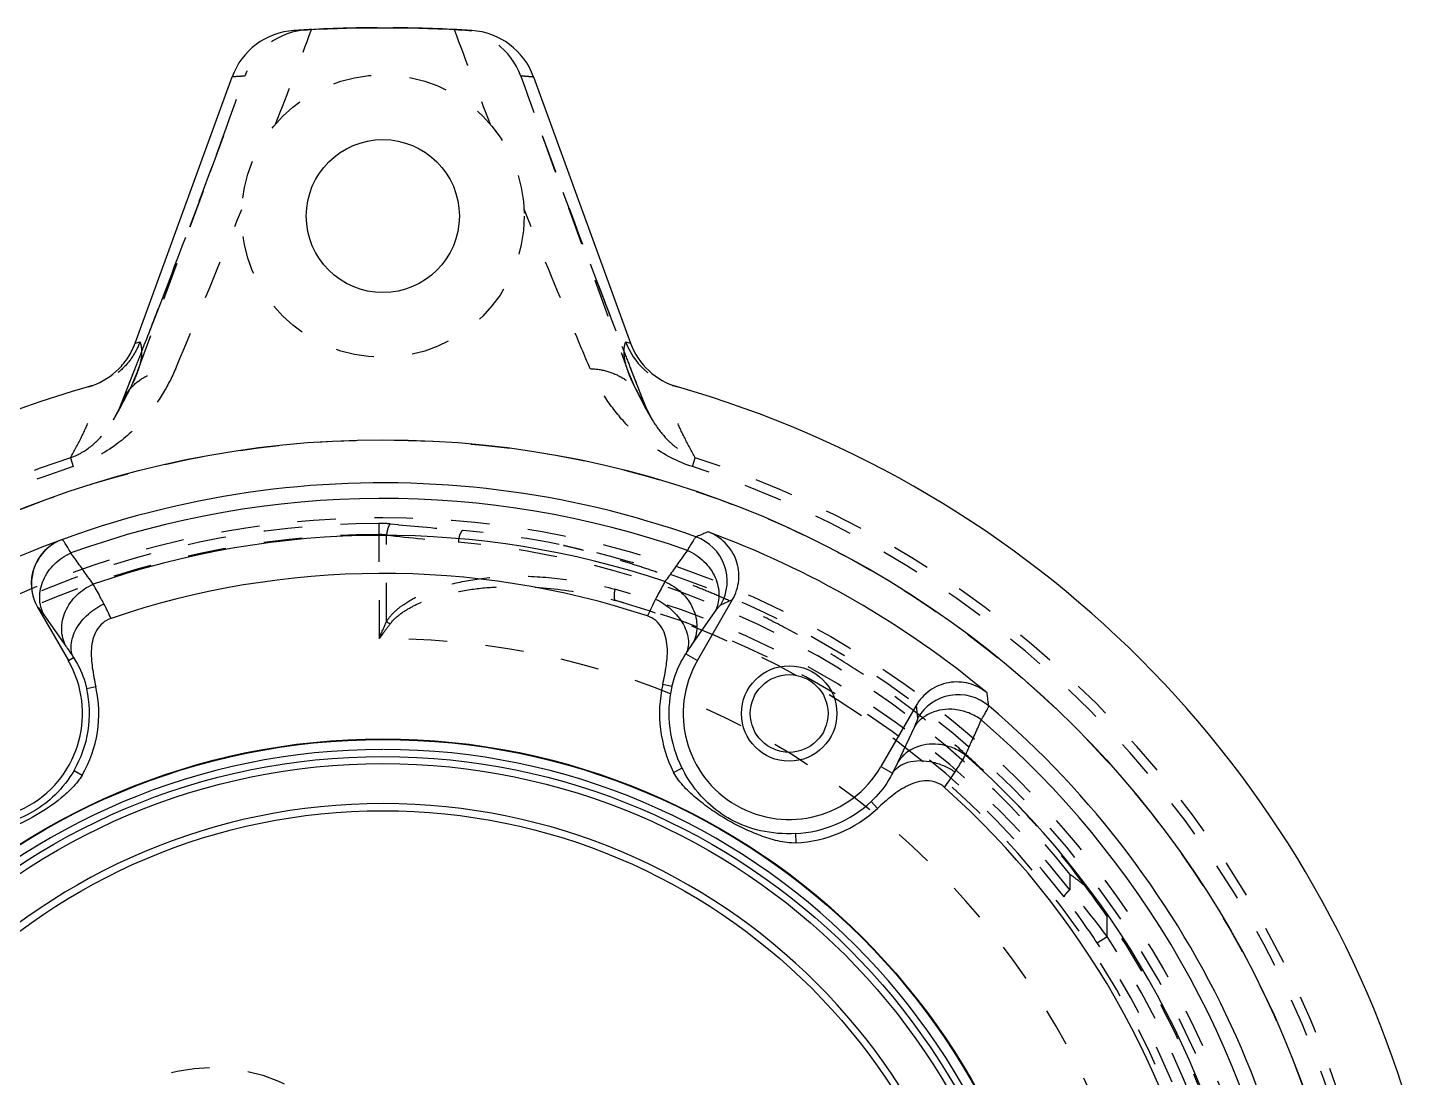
# Model space of a CAD drawing. Header units: millimetres. Extents: x 97 to 1722, y -6063 to 1553.
# Drawn here: x 1004.3 to 1063.1, y 100.1 to 144.6 of the extents above; entities that cross this region are included whole.
import ezdxf

# ---------------------------------------------------------------- set-up
doc = ezdxf.new("R2010")
doc.units = ezdxf.units.MM
doc.header["$LTSCALE"] = 16.335
doc.linetypes.add('HIDDEN', pattern=[0.2, 0.1, -0.1])
doc.layers.get('0').update_dxf_attribs({"linetype": 'CONTINUOUS'})
doc.layers.add('DEFAULT_2', color=8, linetype='HIDDEN')

msp = doc.modelspace()

# ---------------------------------------------------------------- linework, layer by layer
at = {"color": 7, "linetype": 'Continuous'}
for p, q in [((1018.922, 144.635), (1019.794, 144.635)), ((1008.842, 131.241), (1012.958, 142.548)), ((1025.759, 142.547), (1029.875, 131.241)), ((1006.854, 129.384), (1006.847, 129.382)), ((1005.741, 122.904), (1005.748, 122.9)), ((1004.698, 120.029), (1006.006, 117.764)), ((1004.698, 120.029), (1004.704, 120.027)), ((1032.711, 117.764), (1034.204, 120.35)), ((1033.712, 120.135), (1034.205, 120.352)), ((1004.971, 119.702), (1005.904, 118.369)), ((1032.509, 118.473), (1033.445, 119.809)), ((1006.006, 117.764), (1006.224, 117.89)), ((1032.224, 118.046), (1032.711, 117.764)), ((1007.174, 116.649), (1006.786, 116.562)), ((1031.629, 116.654), (1031.242, 116.742)), ((1041.999, 115.85), (1040.506, 113.264)), ((1042, 115.852), (1042.058, 115.316)), ((1041.91, 114.921), (1041.221, 113.444)), ((1006.248, 113.097), (1006.591, 112.897)), ((1031.704, 113.013), (1032.058, 113.193)), ((1040.506, 113.264), (1040.993, 112.983)), ((1040.355, 111.48), (1040.085, 111.771)), ((1036.874, 110.413), (1036.894, 110.016))]:
    msp.add_line(p, q, dxfattribs=at)
for centre, radius in [((1019.358, 136.636), 3.25), ((1019.358, 85.636), 41.5), ((1036.608, 115.514), 2.025), ((1036.608, 115.514), 1.65), ((1019.358, 85.636), 28.8), ((1019.358, 85.636), 28.775), ((1019.358, 85.636), 28.05), ((1019.358, 85.636), 27.75), ((1019.358, 85.636), 25.75)]:
    msp.add_circle(centre, radius, dxfattribs=at)
for centre, radius, start, end in [((1015.777, 141.522), 3, 93.657, 159.99622), ((1019.359, 85.625), 59.012, 90.4243, 93.66627), ((1019.358, 85.625), 59.012, 86.33354, 89.57703), ((1022.94, 141.522), 3, 19.99318, 86.33771), ((1032.698, 132.272), 3.005, 200.05475, 253.98622), ((1006.053, 132.161), 2.89, 285.97502, 289.90026), ((1019.358, 85.636), 45.5, 105.95919, 161.37785), ((1019.358, 85.636), 45.5, 15.95919, 74.04081), ((1019.358, 85.636), 39.672, 70.42217, 169.57783), ((1019.358, 85.636), 39.011, 70.64209, 109.84926), ((1019.358, 85.636), 37.443, 71.34799, 109.16612), ((1031.972, 121.129), 2.005, 330.27111, 70.16388), ((1019.358, 85.636), 40.044, 50.16769, 69.83227), ((1006.424, 121.029), 1.995, 110.03678, 210.0717), ((1006.445, 121.02), 2.006, 110.34192, 179.84528), ((1019.358, 85.636), 35.826, 71.73138, 108.79195), ((1006.438, 121.019), 1.999, 179.82111, 209.77255), ((994.966, 113.628), 14.152, 24.75133, 27.56073), ((1043.343, 113.907), 13.99, 152.47096, 155.73512), ((1002.108, 115.514), 4.5, 210, 30), ((1036.608, 115.514), 4.5, 150, 330), ((1002.108, 115.514), 4.794, 329.72325, 12.63129), ((1002.108, 115.514), 5.191, 329.72327, 12.63122), ((1036.608, 115.514), 5.505, 167.11092, 207.02533), ((1036.608, 115.514), 5.108, 167.11093, 207.0254), ((1043.79, 114.308), 2.003, 49.82353, 149.74494), ((1019.358, 85.636), 39.672, 310.42217, 49.57783), ((1019.358, 85.636), 39.011, 10.15074, 49.35791), ((1019.358, 85.636), 28.35, 90, 89.94916), ((1019.358, 85.636), 37.443, 10.83388, 48.65201), ((1037.095, 115.761), 5.654, 207.01555, 209.70298), ((1031.581, 120.725), 14.314, 324.30162, 327.49198), ((1019.358, 85.636), 35.826, 11.20805, 48.26861), ((1036.608, 115.514), 5.108, 272.97471, 312.88914), ((1019.358, 85.636), 26.05, 270, 269.94467), ((1036.608, 115.514), 5.505, 272.97467, 312.88906)]:
    msp.add_arc(centre, radius, start, end, dxfattribs=at)
for points, knots in [([(1007.036, 129.444), (1007.447, 129.592), (1008.028, 129.957), (1008.572, 130.645), (1008.769, 131.039), (1008.842, 131.241)], [0, 0, 0, 0, 0.500375, 0.75343, 1, 1, 1, 1]), ([(1032.652, 123.015), (1032.644, 123.009), (1032.627, 122.99), (1032.584, 122.935), (1032.514, 122.826), (1032.41, 122.654), (1032.332, 122.519), (1032.289, 122.442)], [0, 0, 0, 0, 0.042702, 0.109073, 0.313467, 0.611773, 1, 1, 1, 1]), ([(1033.165, 123.225), (1033.122, 123.207), (1033.045, 123.179), (1032.94, 123.134), (1032.815, 123.076), (1032.717, 123.041), (1032.652, 123.015)], [0, 0, 0, 0, 0.254113, 0.439621, 0.620993, 1, 1, 1, 1]), ([(1034.204, 120.35), (1034.348, 120.599), (1034.531, 121.168), (1034.415, 122.052), (1033.939, 122.805), (1033.435, 123.126), (1033.165, 123.225)], [0, 0, 0, 0, 0.250029, 0.500003, 0.749975, 1, 1, 1, 1]), ([(1006.112, 122.33), (1006.069, 122.406), (1005.992, 122.541), (1005.887, 122.713), (1005.817, 122.821), (1005.773, 122.877), (1005.756, 122.895), (1005.748, 122.9)], [0, 0, 0, 0, 0.388333, 0.686674, 0.891011, 0.957333, 1, 1, 1, 1]), ([(1032.289, 122.442), (1032.21, 122.331), (1032.067, 122.14), (1031.869, 121.862), (1031.638, 121.525), (1031.453, 121.279), (1031.334, 121.113)], [0, 0, 0, 0, 0.25039, 0.437715, 0.6246, 1, 1, 1, 1]), ([(1032.289, 122.442), (1032.548, 122.33), (1033.024, 122.011), (1033.508, 121.329), (1033.658, 120.66), (1033.593, 120.152), (1033.503, 119.917), (1033.445, 119.809)], [0, 0, 0, 0, 0.2643, 0.523114, 0.767677, 0.885149, 1, 1, 1, 1]), ([(1004.971, 119.702), (1004.913, 119.809), (1004.823, 120.042), (1004.758, 120.549), (1004.904, 121.215), (1005.383, 121.896), (1005.855, 122.217), (1006.112, 122.33)], [0, 0, 0, 0, 0.114889, 0.232329, 0.476804, 0.735584, 1, 1, 1, 1]), ([(1007.065, 121.004), (1006.986, 121.115), (1006.843, 121.306), (1006.646, 121.583), (1006.416, 121.919), (1006.231, 122.164), (1006.112, 122.33)], [0, 0, 0, 0, 0.250437, 0.43771, 0.624643, 1, 1, 1, 1]), ([(1005.904, 118.37), (1005.847, 118.478), (1005.756, 118.712), (1005.692, 119.221), (1005.842, 119.891), (1006.329, 120.574), (1006.806, 120.893), (1007.065, 121.004)], [0, 0, 0, 0, 0.114804, 0.232195, 0.476702, 0.735606, 1, 1, 1, 1]), ([(1007.512, 120.175), (1007.471, 120.254), (1007.324, 120.532), (1007.175, 120.808), (1007.065, 121.004)], [0, 0, 0, 0, 0.283915, 1, 1, 1, 1]), ([(1031.334, 121.113), (1031.304, 121.06), (1031.169, 120.815), (1031.038, 120.568), (1030.937, 120.374)], [0, 0, 0, 0, 0.217159, 1, 1, 1, 1]), ([(1031.334, 121.113), (1031.595, 121.003), (1032.076, 120.685), (1032.568, 120.002), (1032.722, 119.329), (1032.658, 118.817), (1032.567, 118.582), (1032.509, 118.473)], [0, 0, 0, 0, 0.264278, 0.523222, 0.767817, 0.885239, 1, 1, 1, 1]), ([(1004.704, 120.027), (1004.719, 120.02), (1004.752, 119.987), (1004.809, 119.923), (1004.885, 119.823), (1004.94, 119.746), (1004.971, 119.702)], [0, 0, 0, 0, 0.115414, 0.321389, 0.617472, 1, 1, 1, 1]), ([(1006.224, 117.89), (1006.184, 117.968), (1006.126, 118.146), (1006.112, 118.447), (1006.184, 118.777), (1006.336, 119.117), (1006.566, 119.444), (1006.938, 119.831), (1007.277, 120.058), (1007.512, 120.175)], [0, 0, 0, 0, 0.091004, 0.193498, 0.310334, 0.440481, 0.580864, 0.725429, 1, 1, 1, 1]), ([(1030.937, 120.374), (1031.175, 120.258), (1031.517, 120.03), (1031.892, 119.639), (1032.123, 119.306), (1032.274, 118.957), (1032.343, 118.618), (1032.326, 118.31), (1032.264, 118.126), (1032.224, 118.046)], [0, 0, 0, 0, 0.271755, 0.415443, 0.555479, 0.685908, 0.803629, 0.907462, 1, 1, 1, 1]), ([(1033.445, 119.809), (1033.475, 119.853), (1033.531, 119.931), (1033.607, 120.03), (1033.664, 120.095), (1033.698, 120.128), (1033.712, 120.135)], [0, 0, 0, 0, 0.38214, 0.678169, 0.88436, 1, 1, 1, 1]), ([(1007.818, 119.553), (1007.69, 119.509), (1007.448, 119.372), (1007.187, 119.05), (1007.037, 118.668), (1006.955, 118.128), (1007.009, 117.446), (1007.114, 116.914), (1007.174, 116.649)], [0, 0, 0, 0, 0.124657, 0.249439, 0.374425, 0.499549, 0.749607, 1, 1, 1, 1]), ([(1031.242, 116.742), (1031.303, 117.008), (1031.41, 117.543), (1031.463, 118.229), (1031.379, 118.772), (1031.226, 119.156), (1030.963, 119.478), (1030.718, 119.614), (1030.589, 119.657)], [0, 0, 0, 0, 0.2504, 0.500463, 0.625588, 0.750571, 0.87535, 1, 1, 1, 1]), ([(1005.904, 118.369), (1005.928, 118.335), (1006.037, 118.177), (1006.142, 118.017), (1006.224, 117.89)], [0, 0, 0, 0, 0.215515, 1, 1, 1, 1]), ([(1032.224, 118.046), (1032.25, 118.086), (1032.343, 118.23), (1032.439, 118.372), (1032.509, 118.473)], [0, 0, 0, 0, 0.280876, 1, 1, 1, 1]), ([(1006.224, 117.89), (1006.285, 117.798), (1006.534, 117.385), (1006.705, 116.925), (1006.786, 116.562)], [0, 0, 0, 0, 0.229747, 1, 1, 1, 1]), ([(1031.629, 116.654), (1031.659, 116.785), (1031.795, 117.273), (1032.016, 117.738), (1032.224, 118.046)], [0, 0, 0, 0, 0.266499, 1, 1, 1, 1]), ([(1045.009, 116.387), (1044.787, 116.572), (1044.257, 116.848), (1043.367, 116.884), (1042.544, 116.542), (1042.142, 116.099), (1041.999, 115.85)], [0, 0, 0, 0, 0.250025, 0.499997, 0.749971, 1, 1, 1, 1]), ([(1045.082, 115.838), (1045.076, 115.885), (1045.062, 115.965), (1045.048, 116.079), (1045.036, 116.216), (1045.017, 116.318), (1045.008, 116.388)], [0, 0, 0, 0, 0.254285, 0.439701, 0.621125, 1, 1, 1, 1]), ([(1043.64, 115.681), (1043.466, 115.699), (1043.118, 115.695), (1042.626, 115.558), (1042.205, 115.3), (1041.992, 115.055), (1041.91, 114.922)], [0, 0, 0, 0, 0.264389, 0.518902, 0.763205, 1, 1, 1, 1]), ([(1042.058, 115.316), (1042.06, 115.3), (1042.048, 115.255), (1042.02, 115.173), (1041.972, 115.057), (1041.932, 114.97), (1041.91, 114.921)], [0, 0, 0, 0, 0.115653, 0.321823, 0.617871, 1, 1, 1, 1]), ([(1044.768, 115.238), (1044.604, 115.36), (1044.243, 115.56), (1043.842, 115.659), (1043.64, 115.681)], [0, 0, 0, 0, 0.501452, 1, 1, 1, 1]), ([(1044.768, 115.238), (1044.813, 115.313), (1044.891, 115.447), (1044.988, 115.624), (1045.047, 115.739), (1045.074, 115.805), (1045.081, 115.828), (1045.082, 115.838)], [0, 0, 0, 0, 0.388217, 0.686532, 0.890912, 0.957275, 1, 1, 1, 1]), ([(1044.095, 113.745), (1044.151, 113.87), (1044.245, 114.09), (1044.387, 114.4), (1044.564, 114.769), (1044.684, 115.051), (1044.768, 115.238)], [0, 0, 0, 0, 0.250464, 0.437723, 0.624621, 1, 1, 1, 1]), ([(1042.95, 114.201), (1042.776, 114.22), (1042.429, 114.216), (1041.937, 114.079), (1041.516, 113.822), (1041.303, 113.577), (1041.221, 113.444)], [0, 0, 0, 0, 0.264477, 0.519019, 0.763288, 1, 1, 1, 1]), ([(1044.095, 113.745), (1043.929, 113.871), (1043.563, 114.077), (1043.156, 114.179), (1042.95, 114.201)], [0, 0, 0, 0, 0.50137, 1, 1, 1, 1]), ([(1043.653, 113.032), (1043.695, 113.099), (1043.844, 113.335), (1043.992, 113.573), (1044.095, 113.745)], [0, 0, 0, 0, 0.281665, 1, 1, 1, 1]), ([(1006.248, 113.097), (1006.028, 112.719), (1005.517, 112.053), (1004.54, 111.303), (1003.402, 110.831), (1002.569, 110.723), (1002.132, 110.72)], [0, 0, 0, 0, 0.264154, 0.500012, 0.735876, 1, 1, 1, 1]), ([(1036.894, 110.016), (1036.638, 110.003), (1036.121, 110.079), (1035.387, 110.318), (1034.675, 110.621), (1033.99, 110.978), (1033.337, 111.393), (1032.719, 111.858), (1032.146, 112.374), (1031.821, 112.784), (1031.704, 113.013)], [0, 0, 0, 0, 0.124774, 0.249826, 0.374914, 0.5, 0.625086, 0.750174, 0.875226, 1, 1, 1, 1]), ([(1036.874, 110.413), (1036.377, 110.387), (1035.426, 110.462), (1034.145, 110.935), (1033.023, 111.754), (1032.443, 112.505), (1032.184, 112.96)], [0, 0, 0, 0, 0.265622, 0.502394, 0.720219, 1, 1, 1, 1]), ([(1040.993, 112.983), (1040.943, 112.879), (1040.698, 112.436), (1040.372, 112.038), (1040.085, 111.771)], [0, 0, 0, 0, 0.227211, 1, 1, 1, 1]), ([(1040.993, 112.983), (1041.062, 113.087), (1041.258, 113.287), (1041.67, 113.474), (1042.18, 113.535), (1042.54, 113.488), (1042.723, 113.444)], [0, 0, 0, 0, 0.197872, 0.431274, 0.702934, 1, 1, 1, 1]), ([(1041.221, 113.444), (1041.205, 113.41), (1041.131, 113.255), (1041.054, 113.102), (1040.993, 112.983)], [0, 0, 0, 0, 0.218, 1, 1, 1, 1]), ([(1042.723, 113.444), (1042.894, 113.403), (1043.217, 113.29), (1043.516, 113.125), (1043.653, 113.032)], [0, 0, 0, 0, 0.515816, 1, 1, 1, 1]), ([(1006.591, 112.897), (1006.48, 112.707), (1006.2, 112.361), (1005.544, 111.771), (1004.626, 111.153), (1003.632, 110.667), (1002.793, 110.394), (1002.354, 110.324), (1002.133, 110.323)], [0, 0, 0, 0, 0.124921, 0.24999, 0.5, 0.750009, 0.875078, 1, 1, 1, 1]), ([(1043.206, 112.372), (1043.104, 112.463), (1042.864, 112.607), (1042.453, 112.674), (1042.044, 112.614), (1041.533, 112.416), (1040.965, 112.027), (1040.555, 111.666), (1040.355, 111.48)], [0, 0, 0, 0, 0.124652, 0.249432, 0.374419, 0.499546, 0.749604, 1, 1, 1, 1])]:
    msp.add_open_spline(points, degree=3, knots=knots, dxfattribs=at)
at = {"layer": 'DEFAULT_2', "color": 8, "linetype": 'HIDDEN'}
for p, q in [((1015.585, 144.515), (1015.715, 144.524)), ((1015.715, 144.524), (1015.736, 144.525)), ((1015.736, 144.525), (1015.994, 144.54)), ((1015.994, 144.54), (1016.162, 144.55)), ((1018.176, 144.624), (1018.612, 144.632)), ((1018.612, 144.632), (1018.918, 144.635)), ((1019.794, 144.635), (1020.102, 144.632)), ((1022.555, 144.55), (1022.564, 144.55)), ((1022.564, 144.55), (1022.718, 144.541)), ((1022.718, 144.541), (1023.002, 144.524)), ((1023.002, 144.524), (1023.132, 144.515)), ((1008.947, 130.034), (1012.596, 140.061)), ((1026.122, 140.057), (1029.772, 130.029)), ((1026.122, 140.057), (1027.012, 137.643)), ((1009.987, 133.119), (1008.27, 128.703)), ((1008.842, 131.241), (1009.049, 131.301)), ((1029.668, 131.301), (1029.875, 131.241)), ((1009.206, 131.1), (1009.232, 131.168)), ((1006.907, 129.399), (1007.037, 129.436)), ((1006.848, 129.383), (1006.904, 129.399)), ((1008.245, 128.636), (1008.27, 128.703)), ((1008.245, 128.636), (1008.271, 128.703)), ((1008.281, 128.697), (1008.245, 128.636)), ((1030.471, 128.636), (1030.385, 128.785)), ((1030.445, 128.704), (1030.471, 128.636)), ((1030.574, 128.405), (1030.446, 128.704)), ((1030.447, 128.703), (1030.471, 128.636)), ((1030.789, 127.997), (1030.574, 128.405)), ((1007.924, 127.99), (1007.927, 127.996)), ((1030.79, 127.995), (1030.793, 127.99)), ((1006.094, 126.375), (1006.216, 125.998)), ((1032.501, 125.998), (1032.623, 126.375)), ((1019.194, 123.587), (1019.196, 118.694)), ((1019.675, 123.565), (1020.017, 123.533)), ((1019.513, 119.425), (1019.513, 123.086)), ((1019.358, 118.908), (1019.196, 118.694)), ((1048.521, 108.692), (1048.521, 108.025)), ((1050.106, 106.045), (1050.106, 106.896)), ((1049.69, 105.768), (1050.106, 106.045))]:
    msp.add_line(p, q, dxfattribs=at)
for points in [[(1015.715, 144.524), (1015.97, 144.539), (1016.519, 144.568), (1017.005, 144.589), (1017.435, 144.605), (1017.821, 144.616), (1018.176, 144.624)], [(1020.102, 144.632), (1020.531, 144.625), (1020.884, 144.617), (1021.269, 144.605), (1021.696, 144.59), (1022.179, 144.569), (1022.725, 144.54), (1023.002, 144.524)], [(1012.591, 140.046), (1011.724, 137.694), (1009.987, 133.119)], [(1030.447, 128.703), (1028.752, 133.062), (1027.012, 137.643)], [(1007.924, 127.99), (1008.197, 128.461), (1008.662, 129.353), (1008.945, 130.029)], [(1029.772, 130.029), (1030.056, 129.351), (1030.522, 128.458), (1030.793, 127.99)], [(1008.27, 128.703), (1008.148, 128.417), (1007.927, 127.996)]]:
    msp.add_lwpolyline(points, dxfattribs=at)
for centre, radius in [((1019.358, 136.636), 6), ((1019.358, 85.636), 41.491), ((1019.358, 85.636), 38.202), ((1012.093, 93.179), 7.3)]:
    msp.add_circle(centre, radius, dxfattribs=at)
for centre, radius, start, end in [((1016.324, 141.546), 3.009, 93.10062, 159.89319), ((804.383, 222.697), 225.891, 338.67306, 339.76242), ((1019.357, 85.293), 59.343, 92.9247, 93.08626), ((1019.358, 85.636), 59, 87.05634, 92.94357), ((1019.36, 85.293), 59.343, 86.91372, 87.0753), ((1241.088, 225.26), 233.115, 200.25435, 201.31), ((1022.392, 141.546), 3.009, 20.11037, 86.89624), ((762.988, 230.93), 265.634, 339.99601, 340.57325), ((1268.605, 228.378), 258.067, 199.41828, 200.01333), ((592.056, 307.697), 454.605, 337.01336, 337.93505), ((1032.491, 132.329), 3.005, 200.01656, 254.27864), ((1019.358, 85.636), 45.5, 105.70791, 105.95919), ((1019.358, 85.636), 45.5, 74.04081, 74.29248), ((1019.358, 85.636), 42.844, 108.03566, 164.79012), ((1019.358, 85.636), 42.448, 108.03566, 166.08225), ((1019.358, 85.636), 42.448, 18.03567, 71.96434), ((1019.358, 85.636), 42.844, 18.03566, 71.96434), ((1019.358, 85.636), 37.951, 90.2486, 269.75145), ((1019.214, 118.806), 4.78, 88.27205, 90.2459), ((1019.208, 118.647), 4.94, 84.57621, 88.25688), ((1101.914, 1007.389), 887.643, 264.706183, 264.884329), ((1019.358, 85.636), 37.476, 90.24862, 269.75138), ((1036.698, 281.049), 158.894, 263.79093, 264.89585), ((1019.358, 85.636), 37.8, 275.17115, 84.82885), ((1019.2, 85.636), 37.3, 38.1778, 84.82886), ((1019.838, 85.629), 36.391, 37.98255, 75.07665), ((1019.358, 85.636), 36.054, 285.89308, 74.10692), ((1019.997, 85.63), 35.89, 37.9905, 75.09045), ((1021.11, 121.661), 2.749, 234.46089, 238.40088), ((972.138, 154.918), 59.384, 322.67108, 323.16987), ((1019.358, 85.636), 33.058, 269.71816, 90.28184), ((1023.594, 88.46), 31.314, 33.55523, 37.96081), ((1024.376, 87.085), 31.96, 36.38627, 40.93388), ((1014.294, 82.127), 43.543, 34.66915, 36.77481), ((1019.358, 85.636), 37.381, 325.33913, 34.66087), ((1019.358, 85.636), 36.904, 326.42601, 33.57399), ((1019.358, 85.636), 36.405, 326.42603, 33.57399)]:
    msp.add_arc(centre, radius, start, end, dxfattribs=at)
for points, knots in [([(1013.499, 142.58), (1013.476, 142.578), (1013.434, 142.576), (1013.366, 142.572), (1013.29, 142.568), (1013.214, 142.563), (1013.146, 142.559), (1013.092, 142.555), (1013.049, 142.553), (1013.018, 142.551), (1012.998, 142.55), (1012.982, 142.549), (1012.969, 142.548), (1012.964, 142.549), (1012.957, 142.547), (1012.958, 142.548)], [0, 0, 0, 0, 0.126255, 0.233891, 0.374549, 0.550818, 0.651751, 0.754046, 0.848725, 0.890514, 0.92713, 0.957353, 0.980214, 0.995008, 1, 1, 1, 1]), ([(1025.759, 142.548), (1025.76, 142.546), (1025.761, 142.544), (1025.759, 142.539), (1025.754, 142.544), (1025.75, 142.547), (1025.742, 142.55), (1025.738, 142.543), (1025.733, 142.536), (1025.722, 142.537), (1025.712, 142.544), (1025.701, 142.551), (1025.689, 142.552), (1025.679, 142.547), (1025.668, 142.542), (1025.649, 142.546), (1025.628, 142.557), (1025.599, 142.555), (1025.571, 142.551), (1025.544, 142.56), (1025.517, 142.562), (1025.491, 142.561), (1025.466, 142.565), (1025.443, 142.569), (1025.421, 142.568), (1025.399, 142.569), (1025.38, 142.576), (1025.361, 142.575), (1025.343, 142.57), (1025.328, 142.579), (1025.311, 142.584), (1025.299, 142.573), (1025.284, 142.58), (1025.273, 142.589), (1025.261, 142.585), (1025.254, 142.576), (1025.241, 142.579), (1025.23, 142.589), (1025.22, 142.583), (1025.218, 142.58)], [0, 0, 0, 0, 0.009349, 0.013853, 0.021954, 0.035334, 0.04644, 0.058374, 0.072515, 0.08718, 0.110132, 0.134532, 0.153774, 0.172401, 0.191906, 0.214511, 0.268549, 0.315375, 0.361868, 0.41346, 0.461355, 0.505288, 0.549084, 0.590965, 0.628363, 0.664685, 0.702381, 0.733415, 0.761758, 0.795533, 0.822737, 0.845238, 0.871243, 0.898852, 0.916336, 0.933014, 0.949016, 0.981245, 1, 1, 1, 1]), ([(1009.232, 131.168), (1009.499, 131.854), (1010.641, 134.805), (1011.76, 137.765), (1012.591, 140.046)], [0, 0, 0, 0, 0.232761, 1, 1, 1, 1]), ([(1026.128, 140.041), (1026.42, 139.239), (1027.523, 136.25), (1028.665, 133.276), (1029.51, 131.101)], [0, 0, 0, 0, 0.26778, 1, 1, 1, 1]), ([(1028.159, 130.153), (1027.918, 130.724), (1026.97, 132.976), (1026.036, 135.234), (1025.352, 136.924)], [0, 0, 0, 0, 0.253794, 1, 1, 1, 1]), ([(1009.049, 131.301), (1008.968, 131.079), (1008.753, 130.652), (1008.29, 130.107), (1007.713, 129.686), (1007.272, 129.502), (1007.044, 129.438)], [0, 0, 0, 0, 0.250012, 0.50003, 0.750031, 1, 1, 1, 1]), ([(1009.049, 131.301), (1009.061, 131.262), (1009.084, 131.183), (1009.116, 131.01), (1009.123, 130.759), (1009.071, 130.412), (1008.995, 130.167), (1008.947, 130.034)], [0, 0, 0, 0, 0.093863, 0.1901, 0.407806, 0.671784, 1, 1, 1, 1]), ([(1029.77, 130.035), (1029.721, 130.168), (1029.646, 130.414), (1029.594, 130.761), (1029.601, 131.052), (1029.644, 131.223), (1029.668, 131.301)], [0, 0, 0, 0, 0.329225, 0.593824, 0.812073, 1, 1, 1, 1]), ([(1008.813, 130.091), (1008.846, 130.174), (1008.977, 130.511), (1009.108, 130.847), (1009.206, 131.1)], [0, 0, 0, 0, 0.247762, 1, 1, 1, 1]), ([(1029.51, 131.101), (1029.544, 131.016), (1029.675, 130.677), (1029.807, 130.338), (1029.906, 130.084)], [0, 0, 0, 0, 0.252265, 1, 1, 1, 1]), ([(1010.564, 130.166), (1010.403, 129.786), (1010.002, 129.007), (1009.152, 127.87), (1007.915, 126.756), (1006.836, 126.2), (1006.216, 125.998)], [0, 0, 0, 0, 0.199737, 0.422602, 0.684166, 1, 1, 1, 1]), ([(1008.27, 128.703), (1008.35, 128.906), (1008.585, 129.304), (1009.124, 129.771), (1009.806, 130.073), (1010.308, 130.15), (1010.561, 130.159)], [0, 0, 0, 0, 0.228618, 0.474664, 0.734867, 1, 1, 1, 1]), ([(1008.271, 128.703), (1008.316, 128.817), (1008.497, 129.28), (1008.678, 129.743), (1008.813, 130.091)], [0, 0, 0, 0, 0.246841, 1, 1, 1, 1]), ([(1008.945, 130.029), (1008.921, 129.964), (1008.799, 129.655), (1008.649, 129.359), (1008.524, 129.129)], [0, 0, 0, 0, 0.209933, 1, 1, 1, 1]), ([(1028.157, 130.159), (1028.41, 130.15), (1028.911, 130.073), (1029.593, 129.771), (1030.131, 129.304), (1030.367, 128.907), (1030.446, 128.704)], [0, 0, 0, 0, 0.265132, 0.525327, 0.771372, 1, 1, 1, 1]), ([(1032.501, 125.998), (1031.882, 126.2), (1030.806, 126.754), (1029.571, 127.863), (1028.722, 128.997), (1028.32, 129.774), (1028.159, 130.153)], [0, 0, 0, 0, 0.315712, 0.577321, 0.800259, 1, 1, 1, 1]), ([(1030.203, 129.11), (1030.154, 129.199), (1029.996, 129.498), (1029.854, 129.806), (1029.772, 130.029)], [0, 0, 0, 0, 0.297644, 1, 1, 1, 1]), ([(1029.906, 130.084), (1029.951, 129.968), (1030.131, 129.508), (1030.311, 129.047), (1030.445, 128.704)], [0, 0, 0, 0, 0.253158, 1, 1, 1, 1]), ([(1006.094, 126.375), (1006.247, 126.653), (1006.541, 127.188), (1006.86, 127.862), (1007.033, 128.386), (1007.108, 128.753), (1007.118, 129.051), (1007.089, 129.277), (1007.06, 129.385), (1007.044, 129.438)], [0, 0, 0, 0, 0.289548, 0.557179, 0.679149, 0.792522, 0.898368, 0.949432, 1, 1, 1, 1]), ([(1032.623, 126.375), (1032.47, 126.653), (1032.176, 127.188), (1031.857, 127.862), (1031.684, 128.386), (1031.609, 128.753), (1031.598, 129.051), (1031.627, 129.277), (1031.656, 129.385), (1031.673, 129.438)], [0, 0, 0, 0, 0.289548, 0.557178, 0.679148, 0.792522, 0.898367, 0.949432, 1, 1, 1, 1]), ([(1008.524, 129.129), (1008.507, 129.096), (1008.427, 128.951), (1008.345, 128.808), (1008.281, 128.697)], [0, 0, 0, 0, 0.22513, 1, 1, 1, 1]), ([(1030.385, 128.785), (1030.369, 128.814), (1030.307, 128.922), (1030.246, 129.031), (1030.203, 129.11)], [0, 0, 0, 0, 0.270684, 1, 1, 1, 1]), ([(1007.927, 127.996), (1007.955, 128.043), (1008.072, 128.25), (1008.175, 128.466), (1008.245, 128.636)], [0, 0, 0, 0, 0.225398, 1, 1, 1, 1]), ([(1030.471, 128.636), (1030.496, 128.576), (1030.592, 128.357), (1030.702, 128.145), (1030.79, 127.995)], [0, 0, 0, 0, 0.272226, 1, 1, 1, 1]), ([(1006.094, 126.375), (1006.388, 126.472), (1006.862, 126.74), (1007.466, 127.31), (1007.772, 127.734), (1007.924, 127.99)], [0, 0, 0, 0, 0.374017, 0.641452, 1, 1, 1, 1]), ([(1030.793, 127.99), (1030.944, 127.735), (1031.25, 127.31), (1031.854, 126.74), (1032.329, 126.472), (1032.623, 126.375)], [0, 0, 0, 0, 0.358128, 0.625489, 1, 1, 1, 1]), ([(1019.675, 123.565), (1019.654, 123.548), (1019.616, 123.492), (1019.57, 123.384), (1019.534, 123.244), (1019.518, 123.14), (1019.513, 123.086)], [0, 0, 0, 0, 0.156664, 0.388811, 0.68422, 1, 1, 1, 1]), ([(1019.513, 123.086), (1019.487, 123.091), (1019.382, 123.106), (1019.276, 123.112), (1019.196, 123.112)], [0, 0, 0, 0, 0.244498, 1, 1, 1, 1]), ([(1022.765, 123.282), (1022.743, 123.284), (1022.705, 123.259), (1022.669, 123.207), (1022.624, 123.116), (1022.585, 122.973), (1022.567, 122.849), (1022.562, 122.784)], [0, 0, 0, 0, 0.117348, 0.212838, 0.336856, 0.654119, 1, 1, 1, 1]), ([(1049.171, 108.195), (1048.487, 109.119), (1047.037, 110.903), (1045.033, 112.956), (1043.33, 114.478), (1042.008, 115.557), (1040.643, 116.573), (1039.237, 117.525), (1037.793, 118.411), (1036.316, 119.229), (1035.058, 119.855), (1034.037, 120.32), (1033.266, 120.652), (1032.489, 120.966), (1031.706, 121.263), (1030.919, 121.542), (1030.127, 121.803), (1029.463, 122.006), (1028.932, 122.159), (1028.529, 122.271), (1028.143, 122.373), (1027.696, 122.486), (1027.498, 122.536), (1026.954, 122.665), (1027.05, 122.645)], [0, 0, 0, 0, 0.127922, 0.25518, 0.318575, 0.381805, 0.444871, 0.507775, 0.57052, 0.633105, 0.695532, 0.726687, 0.7578, 0.78887, 0.819894, 0.850867, 0.881783, 0.912626, 0.928013, 0.943368, 0.958682, 0.973929, 0.989044, 1, 1, 1, 1]), ([(1019.513, 119.425), (1019.592, 119.547), (1019.814, 119.815), (1020.3, 120.209), (1021.05, 120.621), (1022.122, 121.003), (1023.534, 121.284), (1025.249, 121.386), (1027.187, 121.243), (1028.526, 120.975), (1029.21, 120.793)], [0, 0, 0, 0, 0.042731, 0.101015, 0.182018, 0.291906, 0.432785, 0.601756, 0.792941, 1, 1, 1, 1]), ([(1019.67, 119.32), (1019.797, 119.489), (1020.115, 119.776), (1020.839, 120.2), (1021.828, 120.553), (1023.054, 120.8), (1024.71, 120.949), (1026.794, 120.852), (1028.429, 120.528), (1029.232, 120.312)], [0, 0, 0, 0, 0.063397, 0.12639, 0.251583, 0.376448, 0.501168, 0.75037, 1, 1, 1, 1]), ([(1029.21, 120.793), (1029.197, 120.738), (1029.178, 120.633), (1029.168, 120.487), (1029.181, 120.38), (1029.212, 120.322), (1029.232, 120.312)], [0, 0, 0, 0, 0.337409, 0.64533, 0.86788, 1, 1, 1, 1]), ([(1019.196, 118.694), (1019.223, 118.756), (1019.329, 119), (1019.435, 119.243), (1019.513, 119.425)], [0, 0, 0, 0, 0.255367, 1, 1, 1, 1]), ([(1049.171, 108.195), (1049.117, 108.237), (1048.903, 108.405), (1048.685, 108.569), (1048.521, 108.692)], [0, 0, 0, 0, 0.252096, 1, 1, 1, 1]), ([(1048.521, 108.025), (1048.485, 107.993), (1048.419, 107.932), (1048.339, 107.845), (1048.293, 107.78), (1048.277, 107.735), (1048.283, 107.722)], [0, 0, 0, 0, 0.370179, 0.68294, 0.892094, 1, 1, 1, 1])]:
    msp.add_open_spline(points, degree=3, knots=knots, dxfattribs=at)

doc.saveas('drawing.dxf')
